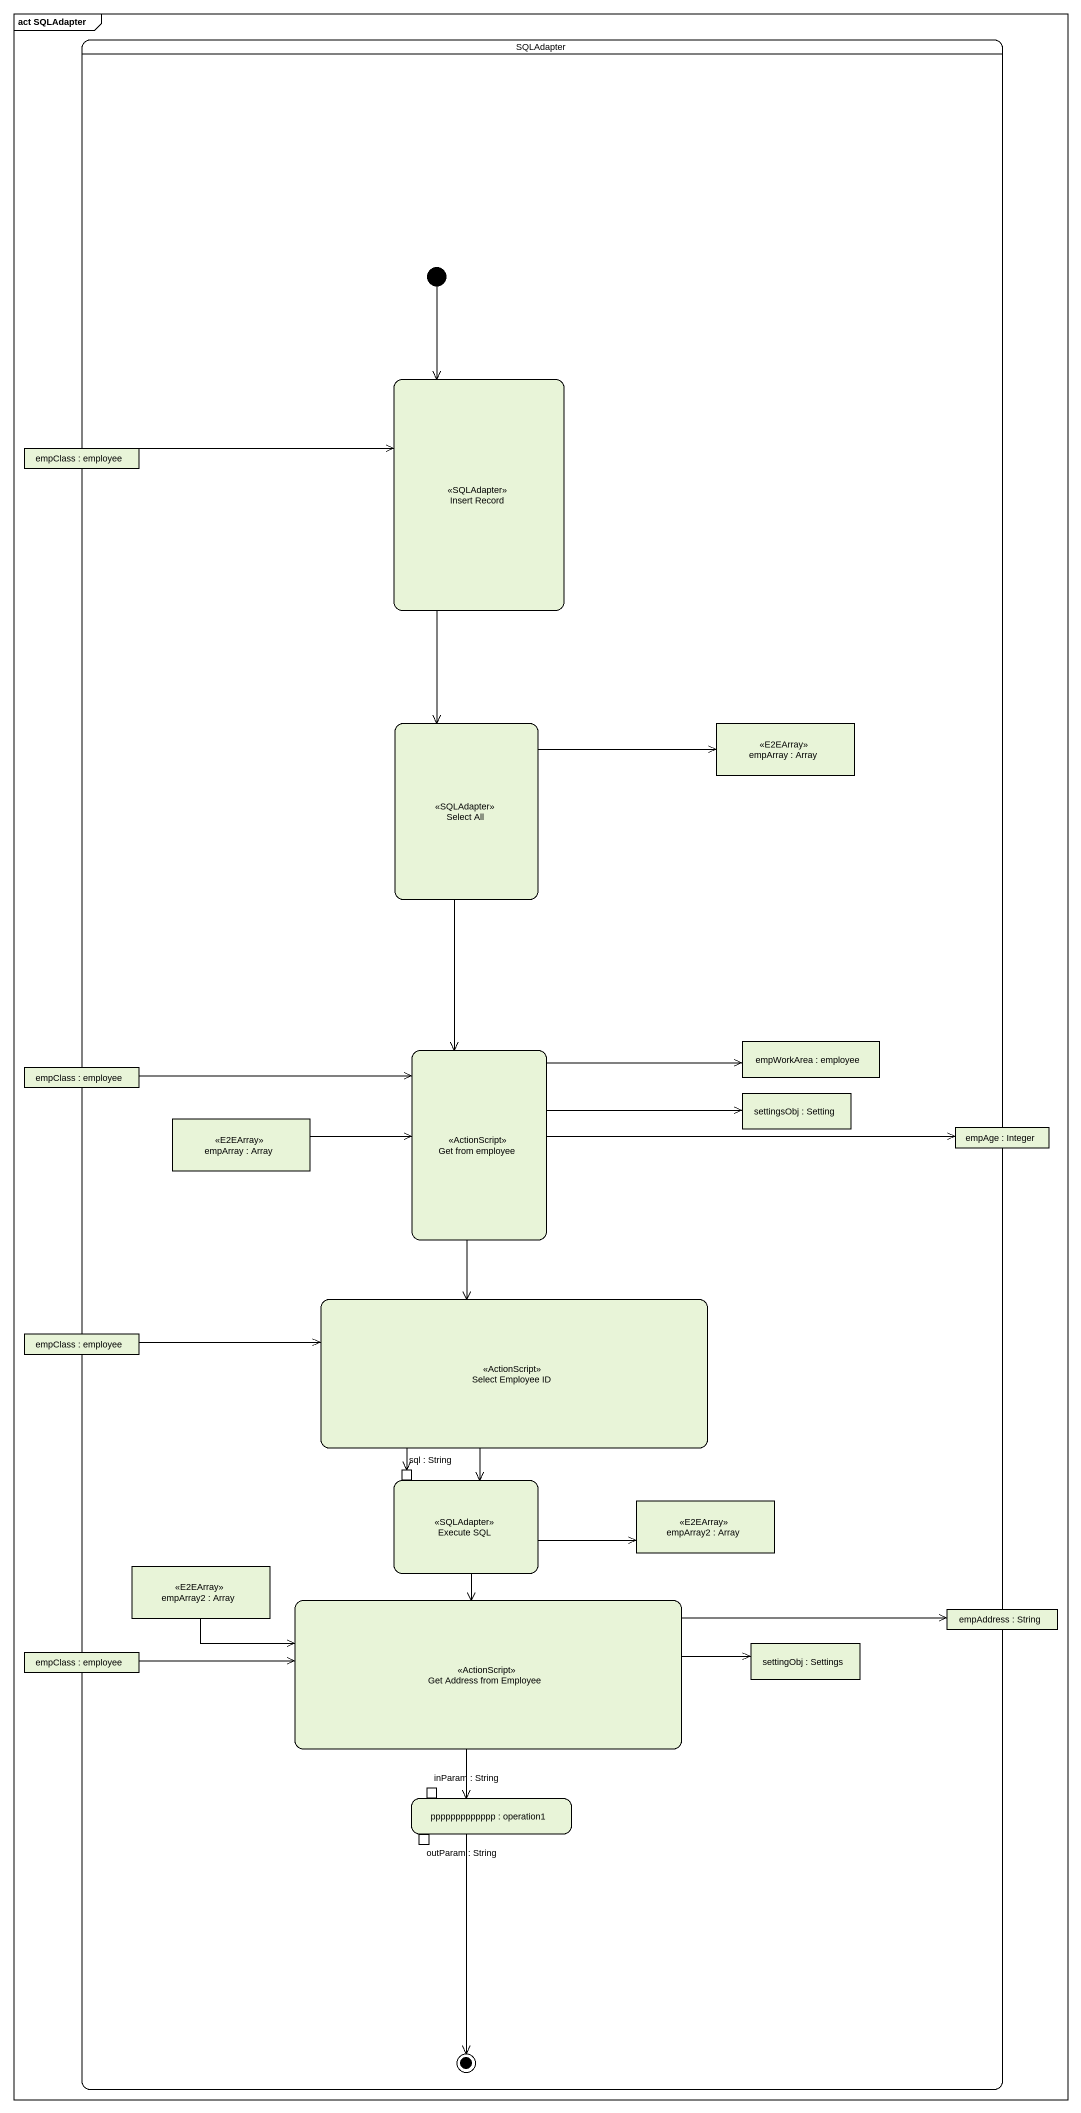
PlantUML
@startuml
mainframe act SQLAdapter
hide empty description
state SQLAdapter {
  state "Insert Record" as Insert_Record <<SQLAdapter>>
  state "empClass : employee" as empClass <<object>>
  state "Select All" as Select_All <<SQLAdapter>>
  state "empArray : Array" as empArray <<E2EArray>>
  state "Get from employee" as Get_from_employee <<ActionScript>>
  state "empWorkArea : employee" as empWorkArea <<object>>
  state "empClass : employee" as empClass_2 <<object>>
  state "settingsObj : Setting" as settingsObj <<object>>
  state "empArray : Array" as empArray_2 <<E2EArray>>
  state "empAge : Integer" as empAge <<object>>
  state "Select Employee ID" as Select_Employee_ID <<ActionScript>>
  state "empClass : employee" as empClass_3 <<object>>
  state "Execute SQL" as Execute_SQL <<SQLAdapter>> {
    state "sql : String" as sql_String <<inputPin>>
  }
  state "empArray2 : Array" as empArray2 <<E2EArray>>
  state "empArray2 : Array" as empArray2_2 <<E2EArray>>
  state "Get Address from Employee" as Get_Address_from_Employee <<ActionScript>>
  state "empAddress : String" as empAddress <<object>>
  state "empClass : employee" as empClass_4 <<object>>
  state "settingObj : Settings" as settingObj <<object>>
  state "ppppppppppppp : operation1" as ppppppppppppp {
    state "inParam : String" as inParam_String <<inputPin>>
    state "outParam : String" as outParam_String <<outputPin>>
  }
  [*] --> Insert_Record
  ppppppppppppp --> [*]
}
Insert_Record --> Select_All
empClass -right-> Insert_Record
Select_All -right-> empArray
Select_All --> Get_from_employee
Get_from_employee -right-> empWorkArea
Get_from_employee -right-> settingsObj
Get_from_employee -right-> empAge
Get_from_employee --> Select_Employee_ID
empClass_2 -right-> Get_from_employee
empArray_2 -right-> Get_from_employee
Select_Employee_ID --> Execute_SQL
Select_Employee_ID --> sql_String
empClass_3 -right-> Select_Employee_ID
Execute_SQL -right-> empArray2
Execute_SQL --> Get_Address_from_Employee
empArray2_2 -right-> Get_Address_from_Employee
Get_Address_from_Employee -right-> empAddress
Get_Address_from_Employee -right-> settingObj
Get_Address_from_Employee --> ppppppppppppp
empClass_4 -right-> Get_Address_from_Employee
@enduml
